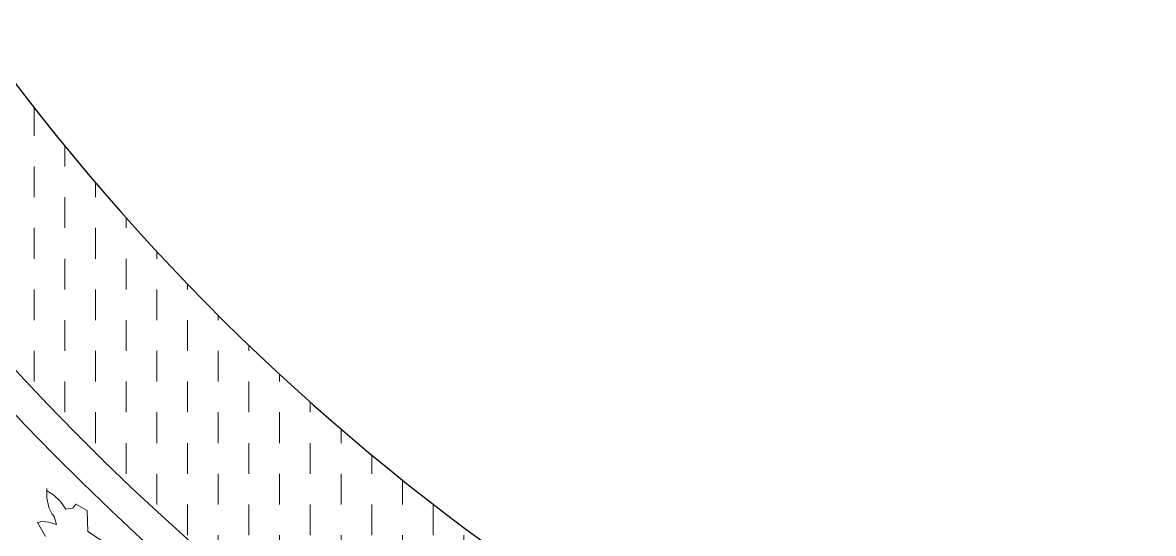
# Model space of a CAD drawing. Header units: millimetres. Extents: x 2667 to 2848, y -1 to 1765.
# Drawn here: x 2717.511 to 2719.353, y 1697.031 to 1697.862 of the extents above; entities that cross this region are included whole.
import ezdxf

# ---------------------------------------------------------------- set-up
doc = ezdxf.new("R2010")
doc.units = ezdxf.units.MM
for name, color, linetype, lineweight in [('ACQUA', 151, 'Continuous', 20), ('VERDE_giardino', 74, 'Continuous', 9), ('VETRATE', 171, 'Continuous', 9)]:
    doc.layers.add(name, color=color, linetype=linetype, lineweight=lineweight)
doc.layers.add('PROIEZIONI', color=145, linetype='Continuous')

msp = doc.modelspace()

# ---------------------------------------------------------------- hatches: boundary and pattern name
at = {"layer": 'ACQUA'}
h = msp.add_hatch(dxfattribs=at)
h.set_pattern_fill('DASH', color=256, scale=0.4, angle=90, style=0)
h.set_pattern_definition([(90, (2925.52994, 1814.877885), (-0.05, 0.05), [0.05, -0.05])])
h.paths.add_polyline_path([(2716.4724, 1700.5077), (2716.7749, 1700.5077, -0.174446), (2717.9341, 1702.729), (2717.7308, 1702.9496, 0.17708)])
h.paths.add_polyline_path([(2716.4745, 1699.4916, 2.20923), (2720.441, 1704.0078), (2720.441, 1703.7078, -2.193796), (2716.7772, 1699.4916)])

# ---------------------------------------------------------------- linework, layer by layer
at = {"layer": 'PROIEZIONI'}
for radius, end in [(3.7, 90), (4.45, 308.0722), (4.35, 309.1114)]:
    msp.add_arc((2720.441, 1700.0078), radius, 132.6531, end, dxfattribs=at)
at = {"layer": 'VERDE_giardino'}
for p, q in [((2717.551, 1697.1), (2717.5505, 1697.1037)), ((2717.551, 1697.1), (2717.5507, 1697.0888)), ((2717.5507, 1697.0888), (2717.5541, 1697.0729)), ((2717.5615, 1697.0935), (2717.551, 1697.1)), ((2717.5731, 1697.0829), (2717.5615, 1697.0935)), ((2717.5541, 1697.0729), (2717.5593, 1697.062)), ((2717.5819, 1697.0704), (2717.5731, 1697.0829)), ((2717.593, 1697.072), (2717.5819, 1697.0704)), ((2717.5978, 1697.0784), (2717.593, 1697.072)), ((2717.5978, 1697.0784), (2717.6164, 1697.0679)), ((2717.5593, 1697.062), (2717.5628, 1697.0582)), ((2717.5628, 1697.0582), (2717.5666, 1697.0454)), ((2717.6164, 1697.0679), (2717.6175, 1697.0339)), ((2717.5433, 1697.0504), (2717.5358, 1697.0485)), ((2717.5486, 1697.0258), (2717.5358, 1697.0485)), ((2717.5538, 1697.0489), (2717.5433, 1697.0504)), ((2717.5666, 1697.0454), (2717.5538, 1697.0489)), ((2717.6175, 1697.0339), (2717.6553, 1697.0091))]:
    msp.add_line(p, q, dxfattribs=at)
at = {"layer": 'VETRATE'}
for radius, end in [(4.05, 313.0004), (4, 312.9863)]:
    msp.add_arc((2720.441, 1700.0078), radius, 132.6531, end, dxfattribs=at)

doc.saveas('drawing.dxf')
